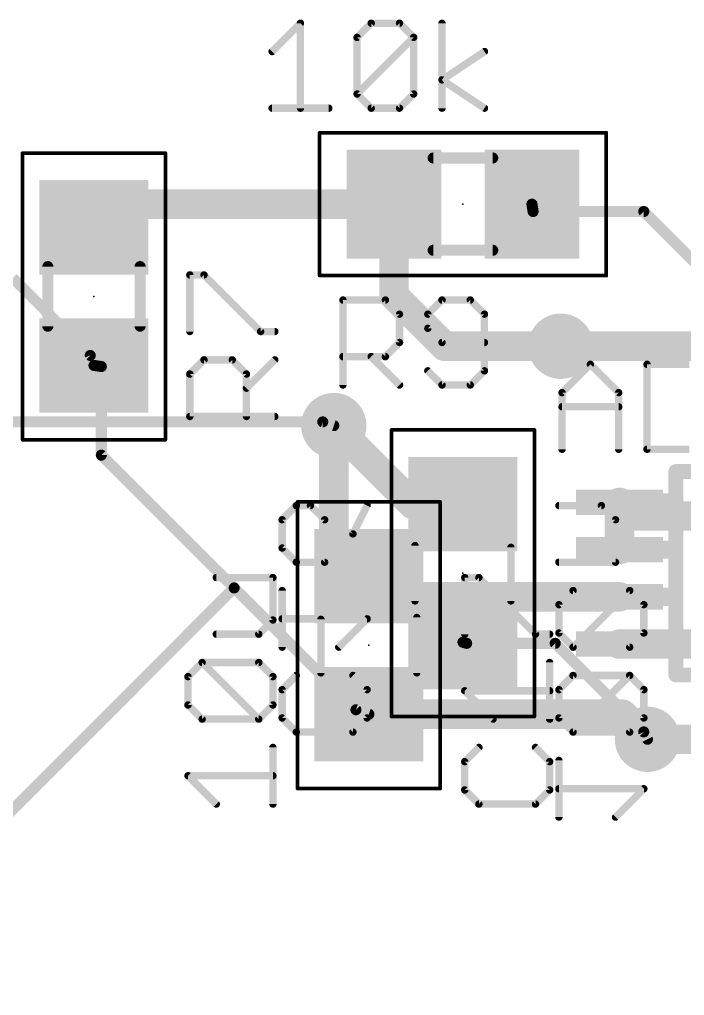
# Model space of a CAD drawing. Extents: x -1 to 57.9, y -5.8 to 55.6.
# Drawn here: x 23.11 to 32.26, y 6.89 to 20.32 of the extents above; entities that cross this region are included whole.
import ezdxf

# ---------------------------------------------------------------- set-up
doc = ezdxf.new("R2010")
doc.units = 0
for name, color, linetype in [('1', 22, 'CONTINUOUS'), ('16', 175, 'CONTINUOUS'), ('18', 82, 'CONTINUOUS'), ('21', 253, 'CONTINUOUS'), ('23', 7, 'CONTINUOUS'), ('24', 7, 'CONTINUOUS'), ('25', 253, 'CONTINUOUS'), ('26', 253, 'CONTINUOUS'), ('27', 253, 'CONTINUOUS'), ('28', 253, 'CONTINUOUS'), ('39', 22, 'CONTINUOUS'), ('40', 175, 'CONTINUOUS'), ('51', 253, 'CONTINUOUS'), ('52', 253, 'CONTINUOUS')]:
    doc.layers.add(name, color=color, linetype=linetype)

# ---------------------------------------------------------------- blocks, each defined once
blk = doc.blocks.new('RECT')
blk.add_solid([(-0.5, -0.5), (0.5, -0.5), (-0.5, 0.5), (0.5, 0.5)])
blk = doc.blocks.new('ROUNDV')
at = {"const_width": 0.5}
blk.add_lwpolyline([(0, -0.25, 1), (0, 0.25, 1), (0, -0.25)], format="xyb", dxfattribs=at)

msp = doc.modelspace()

# ---------------------------------------------------------------- linework, layer by layer
at = {"layer": '1'}
for points, const_width in [([(24.45, 17.78), (24.13, 17.46)], 0.4064), ([(28.26, 17.78), (24.45, 17.78)], 0.4064), ([(28.26, 17.78), (28.26, 16.5202)], 0.4064), ([(30.1752, 17.6784), (30.16, 17.78)], 0.1524), ([(31.6992, 17.6784), (30.1752, 17.6784)], 0.1524), ([(32.6136, 16.764), (31.6992, 17.6784)], 0.1524), ([(24.0792, 15.6972), (23.0124, 16.764)], 0.1524), ([(28.26, 16.5202), (28.956, 15.8242)], 0.4064), ([(28.956, 15.8242), (30.5562, 15.8242)], 0.4064), ([(24.0792, 15.6972), (24.13, 15.56)], 0.1524), ([(24.2316, 15.5448), (24.13, 15.56)], 0.1524), ([(24.2316, 14.3256), (24.2316, 15.5448)], 0.1524), ([(27.432, 14.732), (27.432, 13.142)], 0.4064), ([(26.0604, 12.4968), (24.2316, 14.3256)], 0.1524), ([(31.365, 13.025), (31.365, 13.675)], 0.4064), ([(31.5526, 13.4874), (31.365, 13.675)], 0.4064), ([(34.3154, 13.4874), (31.5526, 13.4874)], 0.4064), ([(27.432, 13.142), (27.9146, 12.6594)], 0.4064), ([(28.199, 12.375), (27.9146, 12.6594)], 0.4064), ([(26.0604, 12.4968), (18.7452, 5.1816)], 0.1524), ([(27.7368, 10.8204), (26.0604, 12.4968)], 0.1524), ([(31.365, 12.375), (28.199, 12.375)], 0.4064), ([(31.365, 11.725), (32.6038, 11.725)], 0.4064), ([(27.7368, 10.8204), (27.9146, 10.7594)], 0.1524), ([(27.9146, 10.7594), (31.4046, 10.7594)], 0.4064), ([(31.4046, 10.7594), (31.75, 10.414)], 0.4064)]:
    msp.add_lwpolyline(points, dxfattribs=dict(at, const_width=const_width))
for points, const_width in [([(24.45, 17.8816, 1), (24.45, 17.6784)], 0.2032), ([(24.5218, 17.7082, 1), (24.3782, 17.8518)], 0.2032), ([(28.3616, 17.78, 1), (28.1584, 17.78)], 0.2032), ([(28.26, 17.6784, 1), (28.26, 17.8816)], 0.2032), ([(30.1977, 17.7856, 1), (30.1223, 17.7744)], 0.0762), ([(30.1752, 17.7165, 1), (30.1752, 17.6403)], 0.0762), ([(31.7261, 17.7053, 1), (31.6723, 17.6515)], 0.0762), ([(31.6992, 17.6403, 1), (31.6992, 17.7165)], 0.0762), ([(24.0582, 17.5318, 1), (24.2018, 17.3882)], 0.2032), ([(30.1375, 17.6728, 1), (30.2129, 17.684)], 0.0762), ([(28.3318, 16.592, 1), (28.1882, 16.4484)], 0.2032), ([(28.1584, 16.5202, 1), (28.3616, 16.5202)], 0.2032), ([(28.956, 15.9258, 1), (28.956, 15.7226)], 0.2032), ([(28.8842, 15.7524, 1), (29.0278, 15.896)], 0.2032), ([(30.5562, 15.7226, 1), (30.5562, 15.9258)], 0.2032), ([(24.1149, 15.7104, 1), (24.0435, 15.684)], 0.0762), ([(24.0523, 15.6703, 1), (24.1061, 15.7241)], 0.0762), ([(24.1356, 15.5977, 1), (24.1244, 15.5223)], 0.0762), ([(24.0943, 15.5468, 1), (24.1657, 15.5732)], 0.0762), ([(24.2697, 15.5448, 1), (24.1935, 15.5448)], 0.0762), ([(24.226, 15.5071, 1), (24.2372, 15.5825)], 0.0762), ([(27.5336, 14.732, 1), (27.3304, 14.732)], 0.2032), ([(24.2585, 14.3525, 1), (24.2047, 14.2987)], 0.0762), ([(24.1935, 14.3256, 1), (24.2697, 14.3256)], 0.0762), ([(31.4666, 13.675, 1), (31.2634, 13.675)], 0.2032), ([(31.4368, 13.7468, 1), (31.2932, 13.6032)], 0.2032), ([(31.5526, 13.589, 1), (31.5526, 13.3858)], 0.2032), ([(31.4808, 13.4156, 1), (31.6244, 13.5592)], 0.2032), ([(27.5038, 13.2138, 1), (27.3602, 13.0702)], 0.2032), ([(27.3304, 13.142, 1), (27.5336, 13.142)], 0.2032), ([(31.2634, 13.025, 1), (31.4666, 13.025)], 0.2032), ([(27.9864, 12.7312, 1), (27.8428, 12.5876)], 0.2032), ([(27.8428, 12.5876, 1), (27.9864, 12.7312)], 0.2032), ([(26.0873, 12.5237, 1), (26.0335, 12.4699)], 0.0762), ([(26.0873, 12.4699, 1), (26.0335, 12.5237)], 0.0762), ([(26.0335, 12.4699, 1), (26.0873, 12.5237)], 0.0762), ([(28.199, 12.4766, 1), (28.199, 12.2734)], 0.2032), ([(28.1272, 12.3032, 1), (28.2708, 12.4468)], 0.2032), ([(31.365, 12.2734, 1), (31.365, 12.4766)], 0.2032), ([(31.365, 11.8266, 1), (31.365, 11.6234)], 0.2032), ([(27.7492, 10.8564, 1), (27.7244, 10.7844)], 0.0762), ([(27.7099, 10.7935, 1), (27.7637, 10.8473)], 0.0762), ([(27.9146, 10.861, 1), (27.9146, 10.6578)], 0.2032), ([(31.4764, 10.8312, 1), (31.3328, 10.6876)], 0.2032), ([(31.4046, 10.6578, 1), (31.4046, 10.861)], 0.2032), ([(27.9022, 10.7234, 1), (27.927, 10.7954)], 0.0762), ([(31.6782, 10.3422, 1), (31.8218, 10.4858)], 0.2032)]:
    msp.add_lwpolyline(points, format="xyb", dxfattribs=dict(at, const_width=const_width))
at = {"layer": '16'}
for points, const_width in [([(30.5562, 15.8242), (32.7558, 15.8242)], 0.4064), ([(28.514, 13.65), (27.432, 14.732)], 0.4064), ([(17.526, 14.7828), (27.2796, 14.7828)], 0.1524), ([(27.2796, 14.7828), (27.432, 14.732)], 0.1524), ([(29.21, 13.65), (28.514, 13.65)], 0.4064), ([(29.2608, 11.7348), (29.21, 11.75)], 0.1524), ([(30.48, 11.7348), (29.2608, 11.7348)], 0.1524), ([(31.6992, 10.5156), (30.48, 11.7348)], 0.1524), ([(31.75, 10.414), (33.6804, 10.414)], 0.4064), ([(31.6992, 10.5156), (31.75, 10.414)], 0.1524)]:
    msp.add_lwpolyline(points, dxfattribs=dict(at, const_width=const_width))
for points, const_width in [([(30.5562, 15.9258, 1), (30.5562, 15.7226)], 0.2032), ([(27.5038, 14.8038, 1), (27.3602, 14.6602)], 0.2032), ([(27.2916, 14.8189, 1), (27.2676, 14.7467)], 0.0762), ([(27.2796, 14.7447, 1), (27.2796, 14.8209)], 0.0762), ([(27.42, 14.6959, 1), (27.444, 14.7681)], 0.0762), ([(28.514, 13.7516, 1), (28.514, 13.5484)], 0.2032), ([(29.21, 13.5484, 1), (29.21, 13.7516)], 0.2032), ([(28.4422, 13.5782, 1), (28.5858, 13.7218)], 0.2032), ([(29.2209, 11.7865, 1), (29.1991, 11.7135)], 0.0762), ([(29.2608, 11.7729, 1), (29.2608, 11.6967)], 0.0762), ([(29.2499, 11.6983, 1), (29.2717, 11.7713)], 0.0762), ([(30.5069, 11.7617, 1), (30.4531, 11.7079)], 0.0762), ([(30.48, 11.6967, 1), (30.48, 11.7729)], 0.0762), ([(31.75, 10.5156, 1), (31.75, 10.3124)], 0.2032), ([(31.7333, 10.5326, 1), (31.6651, 10.4986)], 0.0762), ([(31.6723, 10.4887, 1), (31.7261, 10.5425)], 0.0762), ([(31.7159, 10.397, 1), (31.7841, 10.431)], 0.0762)]:
    msp.add_lwpolyline(points, format="xyb", dxfattribs=dict(at, const_width=const_width))
at = {"layer": '21', "const_width": 0.2032}
for points in [[(36.44, 14.1), (32.14, 14.1)], [(32.14, 14.1), (32.14, 11.3)], [(32.14, 11.3), (36.44, 11.3)]]:
    msp.add_lwpolyline(points, dxfattribs=at)
at = {"layer": '21', "const_width": 0.1016}
for points in [[(32.14, 14.1508, 1), (32.14, 14.0492)], [(32.1908, 14.1, 1), (32.0892, 14.1)], [(32.14, 11.3508, 1), (32.14, 11.2492)], [(32.0892, 11.3, 1), (32.1908, 11.3)]]:
    msp.add_lwpolyline(points, format="xyb", dxfattribs=at)
at = {"layer": '23'}
for p in [(29.21, 17.78), (24.13, 16.51), (27.9146, 11.7094)]:
    msp.add_point(p, dxfattribs=at)
at = {"layer": '24'}
msp.add_point((29.21, 12.7), dxfattribs=at)
at = {"layer": '25', "const_width": 0.1016}
for points in [[(25.4498, 16.0264), (25.4498, 16.806)], [(25.4498, 16.806), (25.6447, 16.806)], [(25.6447, 16.806), (26.4243, 16.0264)], [(27.557, 15.2908), (27.557, 16.4602)], [(27.557, 16.4602), (28.1417, 16.4602)], [(28.1417, 16.4602), (28.3366, 16.2653)], [(28.9213, 16.4602), (28.7264, 16.2653)], [(29.3111, 16.4602), (28.9213, 16.4602)], [(29.506, 16.2653), (29.3111, 16.4602)], [(28.3366, 16.2653), (28.3366, 15.8755)], [(28.7264, 16.2653), (28.7264, 16.0704)], [(29.506, 15.4857), (29.506, 16.2653)], [(28.7264, 16.0704), (28.9213, 15.8755)], [(26.4243, 16.0264), (26.6192, 16.0264)], [(28.3366, 15.8755), (28.1417, 15.6806)], [(28.9213, 15.8755), (29.506, 15.8755)], [(28.1417, 15.6806), (27.557, 15.6806)], [(27.9468, 15.6806), (28.3366, 15.2908)], [(25.4498, 15.4417), (25.6447, 15.6366)], [(25.6447, 15.6366), (26.0345, 15.6366)], [(26.0345, 15.6366), (26.2294, 15.4417)], [(26.2294, 15.2468), (26.6192, 15.6366)], [(25.4498, 14.857), (25.4498, 15.4417)], [(26.2294, 15.4417), (26.2294, 14.857)], [(28.7264, 15.4857), (28.9213, 15.2908)], [(29.3111, 15.2908), (29.506, 15.4857)], [(28.9213, 15.2908), (29.3111, 15.2908)], [(26.6192, 14.857), (25.4498, 14.857)], [(29.2344, 11.8608), (29.2344, 12.6404)], [(29.2344, 12.6404), (29.4293, 12.6404)], [(29.4293, 12.6404), (30.2089, 11.8608)], [(30.2089, 11.8608), (30.4038, 11.8608)], [(30.4038, 10.6914), (30.4038, 11.471)], [(29.6242, 10.6914), (29.2344, 11.0812)], [(29.2344, 11.0812), (30.4038, 11.0812)], [(29.4293, 10.3016), (29.2344, 10.1067)], [(30.4038, 10.1067), (30.2089, 10.3016)], [(29.2344, 10.1067), (29.2344, 9.7169)], [(30.4038, 9.7169), (30.4038, 10.1067)], [(29.2344, 9.7169), (29.4293, 9.522)], [(30.2089, 9.522), (30.4038, 9.7169)], [(29.4293, 9.522), (30.2089, 9.522)]]:
    msp.add_lwpolyline(points, dxfattribs=at)
at = {"layer": '25', "const_width": 0.0508}
for points in [[(25.4752, 16.806, 1), (25.4244, 16.806)], [(25.4498, 16.8314, 1), (25.4498, 16.7806)], [(25.6627, 16.824, 1), (25.6267, 16.788)], [(25.6447, 16.7806, 1), (25.6447, 16.8314)], [(27.5824, 16.4602, 1), (27.5316, 16.4602)], [(27.557, 16.4856, 1), (27.557, 16.4348)], [(28.1597, 16.4782, 1), (28.1237, 16.4422)], [(28.1417, 16.4348, 1), (28.1417, 16.4856)], [(28.9213, 16.4856, 1), (28.9213, 16.4348)], [(28.9393, 16.4422, 1), (28.9033, 16.4782)], [(29.3291, 16.4782, 1), (29.2931, 16.4422)], [(29.3111, 16.4348, 1), (29.3111, 16.4856)], [(28.362, 16.2653, 1), (28.3112, 16.2653)], [(28.3186, 16.2473, 1), (28.3546, 16.2833)], [(28.7084, 16.2833, 1), (28.7444, 16.2473)], [(28.7518, 16.2653, 1), (28.701, 16.2653)], [(29.5314, 16.2653, 1), (29.4806, 16.2653)], [(29.488, 16.2473, 1), (29.524, 16.2833)], [(28.7444, 16.0884, 1), (28.7084, 16.0524)], [(25.4244, 16.0264, 1), (25.4752, 16.0264)], [(26.4243, 16.0518, 1), (26.4243, 16.001)], [(26.4063, 16.0084, 1), (26.4423, 16.0444)], [(26.6192, 16.001, 1), (26.6192, 16.0518)], [(28.701, 16.0704, 1), (28.7518, 16.0704)], [(28.3112, 15.8755, 1), (28.362, 15.8755)], [(28.3546, 15.8575, 1), (28.3186, 15.8935)], [(28.9213, 15.9009, 1), (28.9213, 15.8501)], [(28.9033, 15.8575, 1), (28.9393, 15.8935)], [(29.506, 15.8501, 1), (29.506, 15.9009)], [(27.557, 15.706, 1), (27.557, 15.6552)], [(27.9648, 15.6986, 1), (27.9288, 15.6626)], [(28.1237, 15.6986, 1), (28.1597, 15.6626)], [(28.1417, 15.6552, 1), (28.1417, 15.706)], [(25.6447, 15.662, 1), (25.6447, 15.6112)], [(25.6627, 15.6186, 1), (25.6267, 15.6546)], [(26.0525, 15.6546, 1), (26.0165, 15.6186)], [(26.0345, 15.6112, 1), (26.0345, 15.662)], [(26.6372, 15.6186, 1), (26.6012, 15.6546)], [(25.4318, 15.4597, 1), (25.4678, 15.4237)], [(25.4752, 15.4417, 1), (25.4244, 15.4417)], [(26.2548, 15.4417, 1), (26.204, 15.4417)], [(26.2114, 15.4237, 1), (26.2474, 15.4597)], [(28.7444, 15.5037, 1), (28.7084, 15.4677)], [(29.4806, 15.4857, 1), (29.5314, 15.4857)], [(29.524, 15.4677, 1), (29.488, 15.5037)], [(27.5316, 15.2908, 1), (27.5824, 15.2908)], [(28.3186, 15.2728, 1), (28.3546, 15.3088)], [(28.9213, 15.3162, 1), (28.9213, 15.2654)], [(28.9033, 15.2728, 1), (28.9393, 15.3088)], [(29.2931, 15.3088, 1), (29.3291, 15.2728)], [(29.3111, 15.2654, 1), (29.3111, 15.3162)], [(26.2114, 15.2648, 1), (26.2474, 15.2288)], [(25.4498, 14.8824, 1), (25.4498, 14.8316)], [(25.4244, 14.857, 1), (25.4752, 14.857)], [(26.204, 14.857, 1), (26.2548, 14.857)], [(26.6192, 14.8316, 1), (26.6192, 14.8824)], [(29.2598, 12.6404, 1), (29.209, 12.6404)], [(29.2344, 12.6658, 1), (29.2344, 12.615)], [(29.4473, 12.6584, 1), (29.4113, 12.6224)], [(29.4293, 12.615, 1), (29.4293, 12.6658)], [(29.209, 11.8608, 1), (29.2598, 11.8608)], [(30.2089, 11.8862, 1), (30.2089, 11.8354)], [(30.1909, 11.8428, 1), (30.2269, 11.8788)], [(30.4038, 11.8354, 1), (30.4038, 11.8862)], [(30.4292, 11.471, 1), (30.3784, 11.471)], [(29.2524, 11.0992, 1), (29.2164, 11.0632)], [(29.2344, 11.1066, 1), (29.2344, 11.0558)], [(30.4038, 11.0558, 1), (30.4038, 11.1066)], [(29.6062, 10.6734, 1), (29.6422, 10.7094)], [(30.3784, 10.6914, 1), (30.4292, 10.6914)], [(29.4473, 10.2836, 1), (29.4113, 10.3196)], [(30.2269, 10.3196, 1), (30.1909, 10.2836)], [(29.2164, 10.1247, 1), (29.2524, 10.0887)], [(29.2598, 10.1067, 1), (29.209, 10.1067)], [(30.4292, 10.1067, 1), (30.3784, 10.1067)], [(30.3858, 10.0887, 1), (30.4218, 10.1247)], [(29.2524, 9.7349, 1), (29.2164, 9.6989)], [(29.209, 9.7169, 1), (29.2598, 9.7169)], [(30.3784, 9.7169, 1), (30.4292, 9.7169)], [(30.4218, 9.6989, 1), (30.3858, 9.7349)], [(29.4293, 9.5474, 1), (29.4293, 9.4966)], [(29.4113, 9.504, 1), (29.4473, 9.54)], [(30.1909, 9.54, 1), (30.2269, 9.504)], [(30.2089, 9.4966, 1), (30.2089, 9.5474)]]:
    msp.add_lwpolyline(points, format="xyb", dxfattribs=at)
at = {"layer": '26', "const_width": 0.1016}
for points in [[(26.7208, 13.4361), (26.9157, 13.631)], [(26.9157, 13.631), (27.1106, 13.631)], [(27.1106, 13.631), (27.3055, 13.4361)], [(27.8902, 13.631), (27.6953, 13.2412)], [(26.7208, 13.0463), (26.7208, 13.4361)], [(27.3055, 13.4361), (27.3055, 12.8514)], [(27.6953, 13.2412), (27.3055, 12.8514)], [(26.9157, 12.8514), (26.7208, 13.0463)], [(27.3055, 12.8514), (26.9157, 12.8514)], [(26.7208, 11.682), (26.7208, 12.4616)], [(27.8902, 12.0718), (26.7208, 12.0718)], [(27.5004, 11.682), (27.8902, 12.0718)], [(26.7208, 11.0973), (26.9157, 11.2922)], [(27.6953, 11.2922), (27.8902, 11.0973)], [(26.7208, 10.7075), (26.7208, 11.0973)], [(27.8902, 11.0973), (27.8902, 10.7075)], [(26.9157, 10.5126), (26.7208, 10.7075)], [(27.8902, 10.7075), (27.6953, 10.5126)], [(27.6953, 10.5126), (26.9157, 10.5126)]]:
    msp.add_lwpolyline(points, dxfattribs=at)
at = {"layer": '26', "const_width": 0.0508}
for points in [[(26.9157, 13.6564, 1), (26.9157, 13.6056)], [(26.9337, 13.613, 1), (26.8977, 13.649)], [(27.1286, 13.649, 1), (27.0926, 13.613)], [(27.1106, 13.6056, 1), (27.1106, 13.6564)], [(27.9129, 13.6196, 1), (27.8675, 13.6424)], [(26.7028, 13.4541, 1), (26.7388, 13.4181)], [(26.7462, 13.4361, 1), (26.6954, 13.4361)], [(27.3309, 13.4361, 1), (27.2801, 13.4361)], [(27.2875, 13.4181, 1), (27.3235, 13.4541)], [(27.6726, 13.2526, 1), (27.718, 13.2298)], [(27.7133, 13.2232, 1), (27.6773, 13.2592)], [(26.7388, 13.0643, 1), (26.7028, 13.0283)], [(26.6954, 13.0463, 1), (26.7462, 13.0463)], [(26.9157, 12.8768, 1), (26.9157, 12.826)], [(27.3055, 12.826, 1), (27.3055, 12.8768)], [(26.8977, 12.8334, 1), (26.9337, 12.8694)], [(27.2875, 12.8694, 1), (27.3235, 12.8334)], [(27.2801, 12.8514, 1), (27.3309, 12.8514)], [(26.7462, 12.4616, 1), (26.6954, 12.4616)], [(26.7208, 12.0972, 1), (26.7208, 12.0464)], [(27.9082, 12.0538, 1), (27.8722, 12.0898)], [(27.8902, 12.0464, 1), (27.8902, 12.0972)], [(26.6954, 11.682, 1), (26.7462, 11.682)], [(27.4824, 11.7, 1), (27.5184, 11.664)], [(26.9337, 11.2742, 1), (26.8977, 11.3102)], [(27.7133, 11.3102, 1), (27.6773, 11.2742)], [(26.7028, 11.1153, 1), (26.7388, 11.0793)], [(26.7462, 11.0973, 1), (26.6954, 11.0973)], [(27.9156, 11.0973, 1), (27.8648, 11.0973)], [(27.8722, 11.0793, 1), (27.9082, 11.1153)], [(26.7388, 10.7255, 1), (26.7028, 10.6895)], [(27.9082, 10.6895, 1), (27.8722, 10.7255)], [(26.6954, 10.7075, 1), (26.7462, 10.7075)], [(27.8648, 10.7075, 1), (27.9156, 10.7075)], [(26.9157, 10.538, 1), (26.9157, 10.4872)], [(26.8977, 10.4946, 1), (26.9337, 10.5306)], [(27.6773, 10.5306, 1), (27.7133, 10.4946)], [(27.6953, 10.4872, 1), (27.6953, 10.538)]]:
    msp.add_lwpolyline(points, format="xyb", dxfattribs=at)
at = {"layer": '27', "const_width": 0.1016}
for points in [[(26.5825, 19.8804), (26.9723, 20.2702)], [(26.9723, 20.2702), (26.9723, 19.1008)], [(27.7519, 20.0753), (27.9468, 20.2702)], [(27.9468, 20.2702), (28.3366, 20.2702)], [(28.3366, 20.2702), (28.5315, 20.0753)], [(28.9213, 19.1008), (28.9213, 20.2702)], [(27.7519, 19.2957), (27.7519, 20.0753)], [(27.7519, 19.2957), (28.5315, 20.0753)], [(28.5315, 20.0753), (28.5315, 19.2957)], [(28.9213, 19.4906), (29.506, 19.8804)], [(29.506, 19.1008), (28.9213, 19.4906)], [(27.9468, 19.1008), (27.7519, 19.2957)], [(28.5315, 19.2957), (28.3366, 19.1008)], [(26.5825, 19.1008), (27.3621, 19.1008)], [(28.3366, 19.1008), (27.9468, 19.1008)], [(30.5744, 15.1854), (30.9642, 15.5752)], [(30.9642, 15.5752), (31.354, 15.1854)], [(31.7438, 15.5752), (31.7438, 14.4058)], [(32.3285, 15.5752), (31.7438, 15.5752)], [(30.5744, 14.4058), (30.5744, 15.1854)], [(31.354, 15.1854), (31.354, 14.4058)], [(30.5744, 14.9905), (31.354, 14.9905)], [(31.7438, 14.4058), (32.3285, 14.4058)], [(26.5938, 12.6404), (25.8142, 12.6404)], [(26.5938, 12.0557), (26.5938, 12.6404)], [(26.3989, 11.8608), (26.5938, 12.0557)], [(25.8142, 11.8608), (26.3989, 11.8608)], [(25.4244, 11.2761), (25.6193, 11.471)], [(25.6193, 11.471), (26.3989, 11.471)], [(26.3989, 10.6914), (25.6193, 11.471)], [(26.3989, 11.471), (26.5938, 11.2761)], [(25.4244, 10.8863), (25.4244, 11.2761)], [(26.5938, 11.2761), (26.5938, 10.8863)], [(25.6193, 10.6914), (25.4244, 10.8863)], [(26.5938, 10.8863), (26.3989, 10.6914)], [(26.3989, 10.6914), (25.6193, 10.6914)], [(26.5938, 9.522), (26.5938, 10.3016)], [(25.8142, 9.522), (25.4244, 9.9118)], [(25.4244, 9.9118), (26.5938, 9.9118)]]:
    msp.add_lwpolyline(points, dxfattribs=at)
at = {"layer": '27', "const_width": 0.0508}
for points in [[(26.9977, 20.2702, 1), (26.9469, 20.2702)], [(26.9903, 20.2522, 1), (26.9543, 20.2882)], [(27.9468, 20.2956, 1), (27.9468, 20.2448)], [(27.9648, 20.2522, 1), (27.9288, 20.2882)], [(28.3546, 20.2882, 1), (28.3186, 20.2522)], [(28.3366, 20.2448, 1), (28.3366, 20.2956)], [(28.9467, 20.2702, 1), (28.8959, 20.2702)], [(27.7339, 20.0933, 1), (27.7699, 20.0573)], [(27.7773, 20.0753, 1), (27.7265, 20.0753)], [(28.5569, 20.0753, 1), (28.5061, 20.0753)], [(28.5495, 20.0573, 1), (28.5135, 20.0933)], [(28.5135, 20.0573, 1), (28.5495, 20.0933)], [(26.5645, 19.8984, 1), (26.6005, 19.8624)], [(29.5201, 19.8593, 1), (29.4919, 19.9015)], [(28.9354, 19.5117, 1), (28.9072, 19.4695)], [(28.9072, 19.5117, 1), (28.9354, 19.4695)], [(27.7699, 19.3137, 1), (27.7339, 19.2777)], [(28.5495, 19.2777, 1), (28.5135, 19.3137)], [(27.7339, 19.3137, 1), (27.7699, 19.2777)], [(27.7265, 19.2957, 1), (27.7773, 19.2957)], [(28.5061, 19.2957, 1), (28.5569, 19.2957)], [(26.5825, 19.1262, 1), (26.5825, 19.0754)], [(26.9469, 19.1008, 1), (26.9977, 19.1008)], [(27.3621, 19.0754, 1), (27.3621, 19.1262)], [(27.9468, 19.1262, 1), (27.9468, 19.0754)], [(27.9288, 19.0828, 1), (27.9648, 19.1188)], [(28.3186, 19.1188, 1), (28.3546, 19.0828)], [(28.3366, 19.0754, 1), (28.3366, 19.1262)], [(28.8959, 19.1008, 1), (28.9467, 19.1008)], [(29.4919, 19.0797, 1), (29.5201, 19.1219)], [(30.9822, 15.5932, 1), (30.9462, 15.5572)], [(30.9822, 15.5572, 1), (30.9462, 15.5932)], [(31.7692, 15.5752, 1), (31.7184, 15.5752)], [(31.7438, 15.6006, 1), (31.7438, 15.5498)], [(30.5564, 15.2034, 1), (30.5924, 15.1674)], [(30.5998, 15.1854, 1), (30.549, 15.1854)], [(31.3794, 15.1854, 1), (31.3286, 15.1854)], [(31.336, 15.1674, 1), (31.372, 15.2034)], [(30.5744, 15.0159, 1), (30.5744, 14.9651)], [(31.354, 14.9651, 1), (31.354, 15.0159)], [(30.549, 14.4058, 1), (30.5998, 14.4058)], [(31.3286, 14.4058, 1), (31.3794, 14.4058)], [(31.7438, 14.4312, 1), (31.7438, 14.3804)], [(31.7184, 14.4058, 1), (31.7692, 14.4058)], [(25.8142, 12.6658, 1), (25.8142, 12.615)], [(26.6192, 12.6404, 1), (26.5684, 12.6404)], [(26.5938, 12.615, 1), (26.5938, 12.6658)], [(26.6118, 12.0377, 1), (26.5758, 12.0737)], [(26.5684, 12.0557, 1), (26.6192, 12.0557)], [(25.8142, 11.8862, 1), (25.8142, 11.8354)], [(26.3809, 11.8788, 1), (26.4169, 11.8428)], [(26.3989, 11.8354, 1), (26.3989, 11.8862)], [(25.6373, 11.489, 1), (25.6013, 11.453)], [(25.6193, 11.4964, 1), (25.6193, 11.4456)], [(25.6373, 11.453, 1), (25.6013, 11.489)], [(26.4169, 11.489, 1), (26.3809, 11.453)], [(26.3989, 11.4456, 1), (26.3989, 11.4964)], [(25.4064, 11.2941, 1), (25.4424, 11.2581)], [(25.4498, 11.2761, 1), (25.399, 11.2761)], [(26.6192, 11.2761, 1), (26.5684, 11.2761)], [(26.5758, 11.2581, 1), (26.6118, 11.2941)], [(25.4424, 10.9043, 1), (25.4064, 10.8683)], [(25.399, 10.8863, 1), (25.4498, 10.8863)], [(26.5684, 10.8863, 1), (26.6192, 10.8863)], [(26.6118, 10.8683, 1), (26.5758, 10.9043)], [(25.6193, 10.7168, 1), (25.6193, 10.666)], [(25.6013, 10.6734, 1), (25.6373, 10.7094)], [(26.3809, 10.7094, 1), (26.4169, 10.6734)], [(26.3809, 10.6734, 1), (26.4169, 10.7094)], [(26.3989, 10.666, 1), (26.3989, 10.7168)], [(26.6192, 10.3016, 1), (26.5684, 10.3016)], [(25.4424, 9.9298, 1), (25.4064, 9.8938)], [(25.4244, 9.9372, 1), (25.4244, 9.8864)], [(26.5938, 9.8864, 1), (26.5938, 9.9372)], [(25.7962, 9.504, 1), (25.8322, 9.54)], [(26.5684, 9.522, 1), (26.6192, 9.522)]]:
    msp.add_lwpolyline(points, format="xyb", dxfattribs=at)
at = {"layer": '28', "const_width": 0.1016}
for points in [[(31.1155, 13.631), (30.5308, 13.631)], [(31.3104, 13.4361), (31.1155, 13.631)], [(31.3104, 12.8514), (31.3104, 13.4361)], [(30.5308, 12.8514), (31.3104, 12.8514)], [(30.7257, 12.4616), (30.5308, 12.2667)], [(31.5053, 12.4616), (30.7257, 12.4616)], [(30.7257, 11.682), (31.5053, 12.4616)], [(31.7002, 12.2667), (31.5053, 12.4616)], [(30.5308, 12.2667), (30.5308, 11.8769)], [(31.7002, 11.8769), (31.7002, 12.2667)], [(30.5308, 11.8769), (30.7257, 11.682)], [(31.5053, 11.682), (31.7002, 11.8769)], [(30.7257, 11.682), (31.5053, 11.682)], [(30.7257, 11.2922), (30.5308, 11.0973)], [(31.5053, 11.2922), (30.7257, 11.2922)], [(30.7257, 10.5126), (31.5053, 11.2922)], [(31.7002, 11.0973), (31.5053, 11.2922)], [(30.5308, 11.0973), (30.5308, 10.7075)], [(31.7002, 10.7075), (31.7002, 11.0973)], [(30.5308, 10.7075), (30.7257, 10.5126)], [(31.5053, 10.5126), (31.7002, 10.7075)], [(30.7257, 10.5126), (31.5053, 10.5126)], [(30.5308, 9.3432), (30.5308, 10.1228)], [(31.7002, 9.733), (30.5308, 9.733)], [(31.3104, 9.3432), (31.7002, 9.733)]]:
    msp.add_lwpolyline(points, dxfattribs=at)
at = {"layer": '28', "const_width": 0.0508}
for points in [[(30.5308, 13.6564, 1), (30.5308, 13.6056)], [(31.1335, 13.649, 1), (31.0975, 13.613)], [(31.1155, 13.6056, 1), (31.1155, 13.6564)], [(31.3358, 13.4361, 1), (31.285, 13.4361)], [(31.2924, 13.4181, 1), (31.3284, 13.4541)], [(30.5308, 12.8768, 1), (30.5308, 12.826)], [(31.3104, 12.826, 1), (31.3104, 12.8768)], [(31.285, 12.8514, 1), (31.3358, 12.8514)], [(30.7257, 12.487, 1), (30.7257, 12.4362)], [(30.7437, 12.4436, 1), (30.7077, 12.4796)], [(31.5233, 12.4796, 1), (31.4873, 12.4436)], [(31.5233, 12.4436, 1), (31.4873, 12.4796)], [(31.5053, 12.4362, 1), (31.5053, 12.487)], [(30.5128, 12.2847, 1), (30.5488, 12.2487)], [(30.5562, 12.2667, 1), (30.5054, 12.2667)], [(31.7256, 12.2667, 1), (31.6748, 12.2667)], [(31.6822, 12.2487, 1), (31.7182, 12.2847)], [(30.5488, 11.8949, 1), (30.5128, 11.8589)], [(30.5054, 11.8769, 1), (30.5562, 11.8769)], [(31.6748, 11.8769, 1), (31.7256, 11.8769)], [(31.7182, 11.8589, 1), (31.6822, 11.8949)], [(30.7077, 11.7, 1), (30.7437, 11.664)], [(30.7257, 11.7074, 1), (30.7257, 11.6566)], [(30.7077, 11.664, 1), (30.7437, 11.7)], [(31.4873, 11.7, 1), (31.5233, 11.664)], [(31.5053, 11.6566, 1), (31.5053, 11.7074)], [(30.7257, 11.3176, 1), (30.7257, 11.2668)], [(30.7437, 11.2742, 1), (30.7077, 11.3102)], [(31.5233, 11.3102, 1), (31.4873, 11.2742)], [(31.5233, 11.2742, 1), (31.4873, 11.3102)], [(31.5053, 11.2668, 1), (31.5053, 11.3176)], [(30.5128, 11.1153, 1), (30.5488, 11.0793)], [(30.5562, 11.0973, 1), (30.5054, 11.0973)], [(31.7256, 11.0973, 1), (31.6748, 11.0973)], [(31.6822, 11.0793, 1), (31.7182, 11.1153)], [(30.5488, 10.7255, 1), (30.5128, 10.6895)], [(31.7182, 10.6895, 1), (31.6822, 10.7255)], [(30.5054, 10.7075, 1), (30.5562, 10.7075)], [(31.6748, 10.7075, 1), (31.7256, 10.7075)], [(30.7077, 10.5306, 1), (30.7437, 10.4946)], [(30.7257, 10.538, 1), (30.7257, 10.4872)], [(30.7077, 10.4946, 1), (30.7437, 10.5306)], [(31.4873, 10.5306, 1), (31.5233, 10.4946)], [(31.5053, 10.4872, 1), (31.5053, 10.538)], [(30.5562, 10.1228, 1), (30.5054, 10.1228)], [(30.5308, 9.7584, 1), (30.5308, 9.7076)], [(31.7182, 9.715, 1), (31.6822, 9.751)], [(31.7002, 9.7076, 1), (31.7002, 9.7584)], [(30.5054, 9.3432, 1), (30.5562, 9.3432)], [(31.2924, 9.3612, 1), (31.3284, 9.3252)]]:
    msp.add_lwpolyline(points, format="xyb", dxfattribs=at)
at = {"layer": '39', "const_width": 0.0508}
for points in [[(27.237, 16.797), (27.237, 18.763)], [(27.237, 18.763), (31.183, 18.763)], [(31.183, 18.763), (31.183, 16.797)], [(23.147, 14.537), (23.147, 18.483)], [(23.147, 18.483), (25.113, 18.483)], [(25.113, 18.483), (25.113, 14.537)], [(31.183, 16.797), (27.237, 16.797)], [(25.113, 14.537), (23.147, 14.537)], [(26.9316, 9.7364), (26.9316, 13.6824)], [(26.9316, 13.6824), (28.8976, 13.6824)], [(28.8976, 13.6824), (28.8976, 9.7364)], [(28.8976, 9.7364), (26.9316, 9.7364)]]:
    msp.add_lwpolyline(points, dxfattribs=at)
at = {"layer": '39', "const_width": 0.0254}
for points in [[(27.2497, 18.763, 1), (27.2243, 18.763)], [(27.237, 18.7757, 1), (27.237, 18.7503)], [(31.1957, 18.763, 1), (31.1703, 18.763)], [(31.183, 18.7503, 1), (31.183, 18.7757)], [(23.1597, 18.483, 1), (23.1343, 18.483)], [(23.147, 18.4957, 1), (23.147, 18.4703)], [(25.1257, 18.483, 1), (25.1003, 18.483)], [(25.113, 18.4703, 1), (25.113, 18.4957)], [(27.237, 16.8097, 1), (27.237, 16.7843)], [(27.2243, 16.797, 1), (27.2497, 16.797)], [(31.1703, 16.797, 1), (31.1957, 16.797)], [(31.183, 16.7843, 1), (31.183, 16.8097)], [(23.147, 14.5497, 1), (23.147, 14.5243)], [(23.1343, 14.537, 1), (23.1597, 14.537)], [(25.1003, 14.537, 1), (25.1257, 14.537)], [(25.113, 14.5243, 1), (25.113, 14.5497)], [(26.9443, 13.6824, 1), (26.9189, 13.6824)], [(26.9316, 13.6951, 1), (26.9316, 13.6697)], [(28.9103, 13.6824, 1), (28.8849, 13.6824)], [(28.8976, 13.6697, 1), (28.8976, 13.6951)], [(26.9316, 9.7491, 1), (26.9316, 9.7237)], [(26.9189, 9.7364, 1), (26.9443, 9.7364)], [(28.8849, 9.7364, 1), (28.9103, 9.7364)], [(28.8976, 9.7237, 1), (28.8976, 9.7491)]]:
    msp.add_lwpolyline(points, format="xyb", dxfattribs=at)
at = {"layer": '40', "const_width": 0.0508}
for points in [[(28.227, 14.673), (28.227, 10.727)], [(30.193, 14.673), (28.227, 14.673)], [(30.193, 10.727), (30.193, 14.673)], [(28.227, 10.727), (30.193, 10.727)]]:
    msp.add_lwpolyline(points, dxfattribs=at)
at = {"layer": '40', "const_width": 0.0254}
for points in [[(28.2397, 14.673, 1), (28.2143, 14.673)], [(28.227, 14.6857, 1), (28.227, 14.6603)], [(30.2057, 14.673, 1), (30.1803, 14.673)], [(30.193, 14.6603, 1), (30.193, 14.6857)], [(28.227, 10.7397, 1), (28.227, 10.7143)], [(30.193, 10.7143, 1), (30.193, 10.7397)], [(28.2143, 10.727, 1), (28.2397, 10.727)], [(30.1803, 10.727, 1), (30.2057, 10.727)]]:
    msp.add_lwpolyline(points, format="xyb", dxfattribs=at)
at = {"layer": '51'}
for points, const_width in [([(29.62, 18.415), (28.8, 18.415)], 0.1524), ([(29.62, 17.145), (28.8, 17.145)], 0.1524), ([(23.495, 16.92), (23.495, 16.1)], 0.1524), ([(24.765, 16.92), (24.765, 16.1)], 0.1524), ([(27.2546, 12.0654), (27.2546, 11.3284)], 0.1016), ([(28.5746, 12.0904), (28.5746, 11.3284)], 0.1016)]:
    msp.add_lwpolyline(points, dxfattribs=dict(at, const_width=const_width))
for points, const_width in [([(28.8, 18.4531, 1), (28.8, 18.3769)], 0.0762), ([(29.62, 18.3769, 1), (29.62, 18.4531)], 0.0762), ([(28.8, 17.1831, 1), (28.8, 17.1069)], 0.0762), ([(29.62, 17.1069, 1), (29.62, 17.1831)], 0.0762), ([(23.5331, 16.92, 1), (23.4569, 16.92)], 0.0762), ([(24.8031, 16.92, 1), (24.7269, 16.92)], 0.0762), ([(23.4569, 16.1, 1), (23.5331, 16.1)], 0.0762), ([(24.7269, 16.1, 1), (24.8031, 16.1)], 0.0762), ([(27.28, 12.0654, 1), (27.2292, 12.0654)], 0.0508), ([(28.6, 12.0904, 1), (28.5492, 12.0904)], 0.0508), ([(27.2292, 11.3284, 1), (27.28, 11.3284)], 0.0508), ([(28.5492, 11.3284, 1), (28.6, 11.3284)], 0.0508)]:
    msp.add_lwpolyline(points, format="xyb", dxfattribs=dict(at, const_width=const_width))
at = {"layer": '52', "const_width": 0.1016}
for points in [[(28.55, 13.081), (28.55, 12.319)], [(29.87, 13.056), (29.87, 12.319)]]:
    msp.add_lwpolyline(points, dxfattribs=at)
at = {"layer": '52', "const_width": 0.0508}
for points in [[(28.5754, 13.081, 1), (28.5246, 13.081)], [(29.8954, 13.056, 1), (29.8446, 13.056)], [(28.5246, 12.319, 1), (28.5754, 12.319)], [(29.8446, 12.319, 1), (29.8954, 12.319)]]:
    msp.add_lwpolyline(points, format="xyb", dxfattribs=at)

# ---------------------------------------------------------------- block references
at = {"layer": '1'}
for p, xscale, yscale, rotation in [((28.26, 17.78), 1.3, 1.5, 180), ((30.16, 17.78), 1.3, 1.5, 180), ((24.13, 17.46), 1.3, 1.5, 270), ((24.13, 15.56), 1.3, 1.5, 270), ((31.365, 13.675), 1.2, 0.35, 180), ((27.9146, 12.6594), 1.3, 1.5, 270), ((31.365, 13.025), 1.2, 0.35, 180), ((31.365, 12.375), 1.2, 0.35, 180), ((31.365, 11.725), 1.2, 0.35, 180), ((27.9146, 10.7594), 1.3, 1.5, 270)]:
    msp.add_blockref('RECT', p, dxfattribs=dict(at, xscale=xscale, yscale=yscale, rotation=rotation))
at = {"layer": '16', "xscale": 1.3, "yscale": 1.5, "rotation": 270}
for p in [(29.21, 13.65), (29.21, 11.75)]:
    msp.add_blockref('RECT', p, dxfattribs=at)
at = {"layer": '18', "xscale": 0.9, "yscale": 0.9}
for p in [(30.5562, 15.8242), (30.5562, 15.8242), (27.432, 14.732), (27.432, 14.732), (31.75, 10.414), (31.75, 10.414)]:
    msp.add_blockref('ROUNDV', p, dxfattribs=at)
at = {"layer": '51'}
for p, xscale, yscale, rotation in [((28.4786, 17.7785), 0.65, 1.4, 180), ((29.9518, 17.7785), 0.65, 1.4, 180), ((24.1315, 17.2518), 0.65, 1.4, 270), ((24.1315, 15.7786), 0.65, 1.4, 270), ((27.9158, 12.4266), 0.7501, 1.4501, 270), ((27.9158, 10.9787), 0.7501, 1.4501, 270)]:
    msp.add_blockref('RECT', p, dxfattribs=dict(at, xscale=xscale, yscale=yscale, rotation=rotation))
at = {"layer": '51', "yscale": 0.25, "rotation": 180}
for p in [(31.59, 13.675), (31.59, 13.025), (31.59, 12.375), (31.59, 11.725)]:
    msp.add_blockref('RECT', p, dxfattribs=at)
at = {"layer": '52', "xscale": 0.7501, "yscale": 1.4501, "rotation": 270}
for p in [(29.2089, 13.4172), (29.2089, 11.9694)]:
    msp.add_blockref('RECT', p, dxfattribs=at)

doc.saveas('drawing.dxf')
